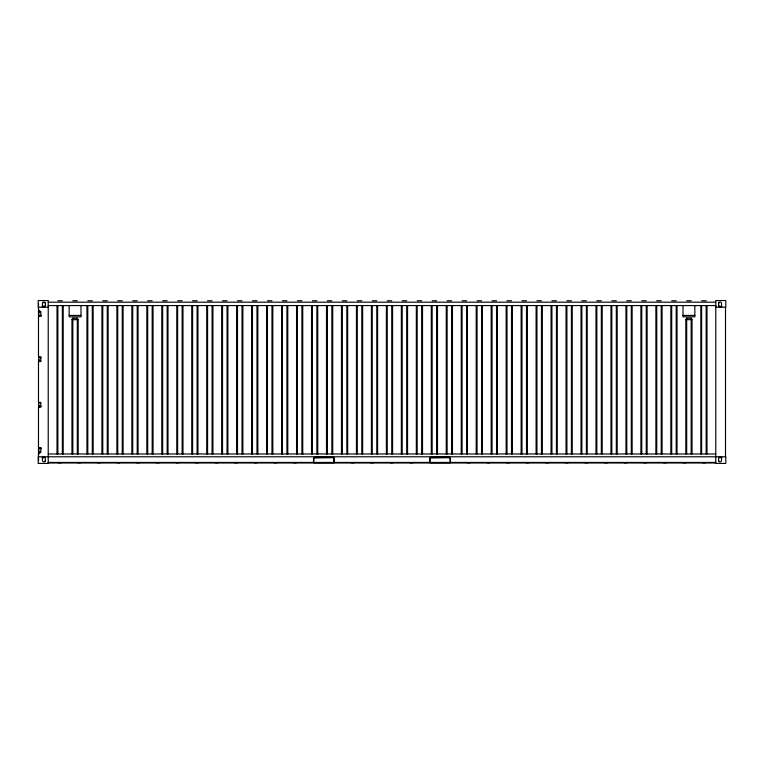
<?xml version="1.0" encoding="UTF-8"?>
<svg xmlns="http://www.w3.org/2000/svg" width="764" height="764" viewBox="0 0 764 764"><rect width="100%" height="100%" fill="white"/><g stroke="black" fill="none" stroke-linecap="round" stroke-linejoin="round"><path stroke-width="1.15" d="M38.62 304.148L38.506 305.953M38.506 458.199L38.62 460.004M40.272 314.93L40.215 315.188M40.272 405.827L40.215 406.076M39.986 315.809L40.836 315.217M39.986 406.696L40.836 406.104M71.978 453.969L71.978 319.658L72.819 318.244L77.326 318.244L78.176 319.658L78.176 453.969M685.824 453.969L685.824 319.658L686.674 318.244L691.181 318.244L692.022 319.658L692.022 453.969M57.854 300.777L62.361 300.777M72.819 300.777L77.326 300.777M87.793 300.777L92.301 300.777M102.768 300.777L107.275 300.777M117.742 300.777L122.25 300.777M132.707 300.777L137.214 300.777M147.681 300.777L152.189 300.777M162.656 300.777L167.163 300.777M177.62 300.777L182.138 300.777M192.595 300.777L197.102 300.777M207.569 300.777L212.077 300.777M222.544 300.777L227.051 300.777M237.508 300.777L242.026 300.777M252.483 300.777L256.99 300.777M267.457 300.777L271.965 300.777M282.432 300.777L286.939 300.777M297.397 300.777L301.914 300.777M312.371 300.777L316.879 300.777M327.345 300.777L331.853 300.777M342.32 300.777L346.827 300.777M357.285 300.777L361.792 300.777M372.259 300.777L376.767 300.777M387.233 300.777L391.741 300.777M402.208 300.777L406.715 300.777M417.173 300.777L421.68 300.777M432.147 300.777L436.655 300.777M447.121 300.777L451.629 300.777M462.086 300.777L466.603 300.777M477.061 300.777L481.568 300.777M492.035 300.777L496.543 300.777M507.009 300.777L511.517 300.777M521.974 300.777L526.491 300.777M536.949 300.777L541.456 300.777M551.923 300.777L556.431 300.777M566.898 300.777L571.405 300.777M581.862 300.777L586.38 300.777M596.837 300.777L601.344 300.777M611.811 300.777L616.319 300.777M626.786 300.777L631.293 300.777M641.75 300.777L646.258 300.777M656.725 300.777L661.232 300.777M671.699 300.777L676.207 300.777M686.674 300.777L691.181 300.777M701.639 300.777L706.146 300.777M48.227 302.181L715.772 302.181M48.227 305.571L715.772 305.571L715.772 307.214L725.8 307.214L725.8 300.558L715.772 300.558L715.772 463.442L725.8 463.442L725.8 456.786L38.2 456.786L38.2 463.442L48.227 463.442L48.227 300.558L38.2 300.558L38.2 307.214L48.227 307.214M41.972 306.565L45.324 306.565M718.676 306.565L722.028 306.565M38.84 310.451L39.814 310.451M38.486 311.578L40.836 311.578L40.836 316.229M38.486 311.722L40.587 311.855M69.161 315.427L80.994 315.427M683.006 315.427L694.839 315.427M38.62 315.809L40.836 315.809M38.486 316.086L40.836 316.086M38.486 316.229L40.587 316.315M71.978 319.658L78.176 319.658M685.824 319.658L692.022 319.658M38.62 357.304L40.836 357.304M40.836 357.896L39.986 357.304M38.486 360.121L39.613 360.121M38.62 361.248L40.587 361.248M38.62 402.752L40.587 402.752M38.486 405.569L39.613 405.569M38.62 406.696L40.836 406.696M38.486 447.771L40.587 447.685M38.486 447.914L40.836 447.914M38.62 448.191L40.836 448.191M40.836 448.783L39.986 448.191M38.62 452.145L40.587 452.145M38.486 452.278L39.613 452.278M38.486 452.422L40.836 452.422L40.836 447.771M38.84 453.549L39.814 453.549M48.227 453.969L715.772 453.969M41.972 457.435L45.324 457.435M718.676 457.435L722.028 457.435M48.227 462.43L313.526 462.43L313.526 458.199L314.367 457.349L333.849 457.416L334.374 462.43L429.626 462.43L430.151 457.416L449.633 457.349L450.473 458.199L450.473 462.43L715.772 462.43M58.265 462.707L61.082 462.707M77.88 462.707L80.697 462.707M97.496 462.707L100.313 462.707M117.102 462.707L119.919 462.707M136.718 462.707L139.535 462.707M156.333 462.707L159.151 462.707M175.949 462.707L178.766 462.707M195.555 462.707L198.373 462.707M215.171 462.707L217.988 462.707M234.787 462.707L237.604 462.707M254.402 462.707L257.22 462.707M274.009 462.707L276.835 462.707M293.624 462.707L296.442 462.707M313.526 462.707L334.374 462.707M351.173 462.707L353.99 462.707M370.788 462.707L373.606 462.707M390.394 462.707L393.212 462.707M410.01 462.707L412.827 462.707M429.626 462.707L450.473 462.707M467.272 462.707L470.089 462.707M486.888 462.707L489.705 462.707M506.503 462.707L509.321 462.707M526.109 462.707L528.936 462.707M545.725 462.707L548.542 462.707M565.341 462.707L568.158 462.707M584.957 462.707L587.774 462.707M604.572 462.707L607.39 462.707M624.178 462.707L626.996 462.707M643.794 462.707L646.611 462.707M663.41 462.707L666.227 462.707M683.026 462.707L685.843 462.707M702.632 462.707L705.458 462.707M48.227 462.994L715.772 462.994M40.215 357.924L40.272 358.173M40.215 448.812L40.272 449.07M725.514 307.214L725.514 456.786M706.996 305.571L706.996 453.969M706.146 305.571L706.146 453.969M701.639 305.571L701.639 453.969M700.798 305.571L700.798 453.969M694.839 305.571L694.839 316.84L683.006 316.84L683.006 305.571M691.181 318.244L691.181 453.969M686.674 318.244L686.674 453.969M677.047 305.571L677.047 453.969M676.207 305.571L676.207 453.969M671.699 305.571L671.699 453.969M670.849 305.571L670.849 453.969M662.082 305.571L662.082 453.969M661.232 305.571L661.232 453.969M656.725 305.571L656.725 453.969M655.884 305.571L655.884 453.969M647.108 305.571L647.108 453.969M646.258 305.571L646.258 453.969M641.75 305.571L641.75 453.969M640.91 305.571L640.91 453.969M632.134 305.571L632.134 453.969M631.293 305.571L631.293 453.969M626.786 305.571L626.786 453.969M625.936 305.571L625.936 453.969M617.169 305.571L617.169 453.969M616.319 305.571L616.319 453.969M611.811 305.571L611.811 453.969M610.961 305.571L610.961 453.969M602.194 305.571L602.194 453.969M601.344 305.571L601.344 453.969M596.837 305.571L596.837 453.969M595.996 305.571L595.996 453.969M587.22 305.571L587.22 453.969M586.38 305.571L586.38 453.969M581.862 305.571L581.862 453.969M581.022 305.571L581.022 453.969M572.246 305.571L572.246 453.969M571.405 305.571L571.405 453.969M566.898 305.571L566.898 453.969M566.048 305.571L566.048 453.969M557.281 305.571L557.281 453.969M556.431 305.571L556.431 453.969M551.923 305.571L551.923 453.969M551.073 305.571L551.073 453.969M542.306 305.571L542.306 453.969M541.456 305.571L541.456 453.969M536.949 305.571L536.949 453.969M536.108 305.571L536.108 453.969M527.332 305.571L527.332 453.969M526.491 305.571L526.491 453.969M521.974 305.571L521.974 453.969M521.134 305.571L521.134 453.969M512.357 305.571L512.357 453.969M511.517 305.571L511.517 453.969M507.009 305.571L507.009 453.969M506.16 305.571L506.16 453.969M497.393 305.571L497.393 453.969M496.543 305.571L496.543 453.969M492.035 305.571L492.035 453.969M491.185 305.571L491.185 453.969M482.418 305.571L482.418 453.969M481.568 305.571L481.568 453.969M477.061 305.571L477.061 453.969M476.22 305.571L476.22 453.969M467.444 305.571L467.444 453.969M466.603 305.571L466.603 453.969M462.086 305.571L462.086 453.969M461.246 305.571L461.246 453.969M452.469 305.571L452.469 453.969M451.629 305.571L451.629 453.969M447.121 305.571L447.121 453.969M446.272 305.571L446.272 453.969M437.505 305.571L437.505 453.969M436.655 305.571L436.655 453.969M432.147 305.571L432.147 453.969M431.297 305.571L431.297 453.969M422.53 305.571L422.53 453.969M421.68 305.571L421.68 453.969M417.173 305.571L417.173 453.969M416.332 305.571L416.332 453.969M407.556 305.571L407.556 453.969M406.715 305.571L406.715 453.969M402.208 305.571L402.208 453.969M401.358 305.571L401.358 453.969M392.581 305.571L392.581 453.969M391.741 305.571L391.741 453.969M387.233 305.571L387.233 453.969M386.383 305.571L386.383 453.969M377.617 305.571L377.617 453.969M376.767 305.571L376.767 453.969M372.259 305.571L372.259 453.969M371.419 305.571L371.419 453.969M362.642 305.571L362.642 453.969M361.792 305.571L361.792 453.969M357.285 305.571L357.285 453.969M356.444 305.571L356.444 453.969M347.668 305.571L347.668 453.969M346.827 305.571L346.827 453.969M342.32 305.571L342.32 453.969M341.47 305.571L341.47 453.969M332.703 305.571L332.703 453.969M331.853 305.571L331.853 453.969M327.345 305.571L327.345 453.969M326.495 305.571L326.495 453.969M317.728 305.571L317.728 453.969M316.879 305.571L316.879 453.969M312.371 305.571L312.371 453.969M311.531 305.571L311.531 453.969M302.754 305.571L302.754 453.969M301.914 305.571L301.914 453.969M297.397 305.571L297.397 453.969M296.556 305.571L296.556 453.969M287.78 305.571L287.78 453.969M286.939 305.571L286.939 453.969M282.432 305.571L282.432 453.969M281.582 305.571L281.582 453.969M272.815 305.571L272.815 453.969M271.965 305.571L271.965 453.969M267.457 305.571L267.457 453.969M266.607 305.571L266.607 453.969M257.84 305.571L257.84 453.969M256.99 305.571L256.99 453.969M252.483 305.571L252.483 453.969M251.642 305.571L251.642 453.969M242.866 305.571L242.866 453.969M242.026 305.571L242.026 453.969M237.508 305.571L237.508 453.969M236.668 305.571L236.668 453.969M227.892 305.571L227.892 453.969M227.051 305.571L227.051 453.969M222.544 305.571L222.544 453.969M221.694 305.571L221.694 453.969M212.927 305.571L212.927 453.969M212.077 305.571L212.077 453.969M207.569 305.571L207.569 453.969M206.719 305.571L206.719 453.969M197.952 305.571L197.952 453.969M197.102 305.571L197.102 453.969M192.595 305.571L192.595 453.969M191.754 305.571L191.754 453.969M182.978 305.571L182.978 453.969M182.138 305.571L182.138 453.969M177.62 305.571L177.62 453.969M176.78 305.571L176.78 453.969M168.004 305.571L168.004 453.969M167.163 305.571L167.163 453.969M162.656 305.571L162.656 453.969M161.806 305.571L161.806 453.969M153.039 305.571L153.039 453.969M152.189 305.571L152.189 453.969M147.681 305.571L147.681 453.969M146.831 305.571L146.831 453.969M138.064 305.571L138.064 453.969M137.214 305.571L137.214 453.969M132.707 305.571L132.707 453.969M131.866 305.571L131.866 453.969M123.09 305.571L123.09 453.969M122.25 305.571L122.25 453.969M117.742 305.571L117.742 453.969M116.892 305.571L116.892 453.969M108.116 305.571L108.116 453.969M107.275 305.571L107.275 453.969M102.768 305.571L102.768 453.969M101.918 305.571L101.918 453.969M93.151 305.571L93.151 453.969M92.301 305.571L92.301 453.969M87.793 305.571L87.793 453.969M86.953 305.571L86.953 453.969M80.994 305.571L80.994 316.84L69.161 316.84L69.161 305.571M77.326 318.244L77.326 453.969M72.819 318.244L72.819 453.969M63.202 305.571L63.202 453.969M62.361 305.571L62.361 453.969M57.854 305.571L57.854 453.969M57.004 305.571L57.004 453.969M40.549 315.379L40.549 316.229M40.549 447.771L40.549 448.621M40.463 315.379L40.463 315.943M40.463 448.057L40.463 448.621M38.763 311.645L38.763 316.411M38.763 356.96L38.763 361.725M38.763 402.275L38.763 407.04M38.763 447.589L38.763 452.355M38.486 307.214L38.486 357.027L40.836 357.027L40.836 361.534L38.486 361.534L38.486 402.466L40.836 402.466L40.836 406.973L38.486 406.973L38.486 456.786M718.637 303.518A1.432 1.432 0 0 1 720.08 302.076A1.432 1.432 0 0 1 721.512 303.518A4.508 4.508 0 0 1 721.321 305.839A1.432 1.432 0 0 1 718.637 305.123M718.838 305.839A4.508 4.508 0 0 1 718.838 302.802M42.488 303.518A1.432 1.432 0 0 1 43.92 302.076A1.432 1.432 0 0 1 45.362 303.518M42.679 305.839A4.508 4.508 0 0 1 42.679 302.802M45.362 305.123A1.432 1.432 0 0 1 43.92 306.565A1.432 1.432 0 0 1 42.488 305.123M45.162 302.802A4.508 4.508 0 0 1 45.162 305.839M45.362 460.482A1.432 1.432 0 0 1 42.679 461.198A4.508 4.508 0 0 1 42.679 458.161M42.488 458.877A1.432 1.432 0 0 1 45.162 458.161A4.508 4.508 0 0 1 45.162 461.198M313.851 457.98L313.803 462.43L334.097 462.43L333.744 457.674L313.851 457.98M429.951 457.98L429.903 462.43L450.197 462.43L449.853 457.674L429.951 457.98M718.838 461.198A1.432 1.432 0 0 0 721.512 460.482A4.508 4.508 0 0 0 721.321 458.161A1.432 1.432 0 0 0 718.838 458.161A4.508 4.508 0 0 0 718.838 461.198"/></g></svg>
